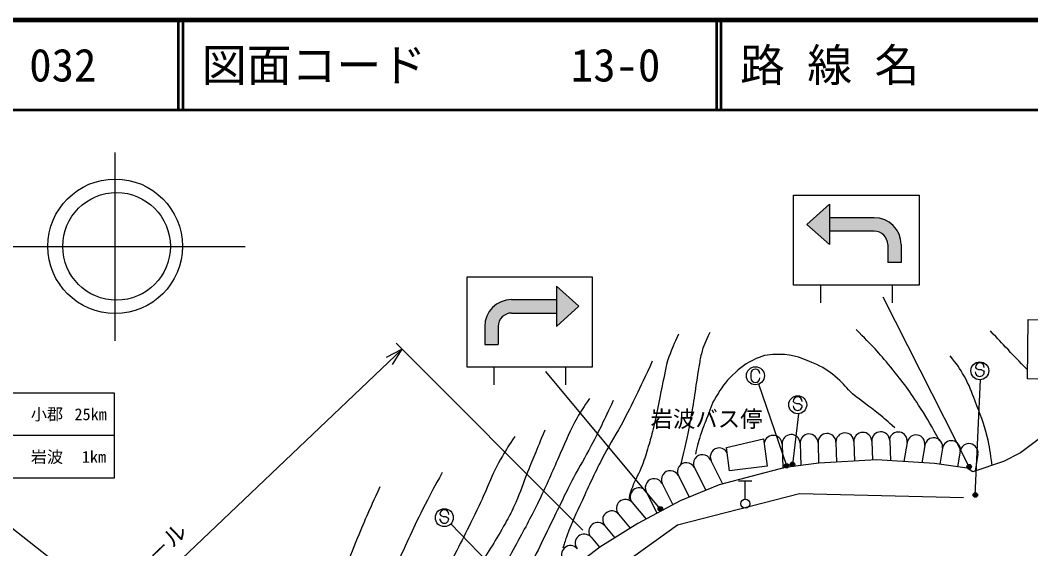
# Model space of a CAD drawing. Units: millimetres at full size, sheet at 1:1000; details may follow other scales. Extents: x 40000 to 680000, y 20000 to 380000.
# Drawn here: x 100135 to 212792, y 321083 to 380000 of the extents above; entities that cross this region are included whole.
import ezdxf
from ezdxf.enums import TextEntityAlignment as Align

# ---------------------------------------------------------------- set-up
doc = ezdxf.new("R2010")
doc.units = ezdxf.units.MM
doc.header["$LTSCALE"] = 1000
doc.header["$PDMODE"] = 32
doc.header["$PDSIZE"] = 500
for name, color, linetype, lineweight in [('M-BGD', 7, 'Continuous', 25), ('M-STR-STRC', 7, 'Continuous', 25), ('M-TTL', 2, 'Continuous', 140), ('M-TTL-LINE', 7, 'Continuous', 50)]:
    doc.layers.add(name, color=color, linetype=linetype, lineweight=lineweight)
doc.layers.add('M-TTL-TXT', color=7, linetype='Continuous')
doc.styles.add('ＭＳ ゴシック', font='')
doc.styles.get('ＭＳ ゴシック').set_extended_font_data('MS Gothic')

msp = doc.modelspace()

# ---------------------------------------------------------------- hatches: boundary and pattern name
at = {"layer": 'M-STR-STRC'}
for points in [[(190339, 357985), (190339, 359485), (187839, 357235), (190339, 354985), (190339, 356485)], [(195339, 357985), (190339, 357985), (190339, 356485), (195339, 356485, -0.41421), (196839, 354985), (196839, 352985), (198339, 352985), (198339, 354985, 0.41421)], [(159918, 348860), (159918, 350360), (162418, 348110), (159918, 345860), (159918, 347360)], [(154918, 348860), (159918, 348860), (159918, 347360), (154918, 347360, 0.41421), (153418, 345860), (153418, 343860), (151918, 343860), (151918, 345860, -0.41421)]]:
    msp.add_hatch(color=256, dxfattribs=at).paths.add_polyline_path(points)

# ---------------------------------------------------------------- linework, layer by layer
at = {"layer": 'M-BGD'}
for p, q in [((110718, 344258), (110718, 365258)), ((125218, 354758), (92189, 354758)), ((185073, 332788), (185157, 330035)), ((187072, 332849), (187148, 330376)), ((189071, 332911), (189141, 330635)), ((191070, 332972), (191139, 330741)), ((193069, 333033), (193136, 330851)), ((195068, 333094), (195134, 330953)), ((197068, 333155), (197137, 330893)), ((199001, 332936), (198653, 330809)), ((200975, 332613), (200658, 330676)), ((202949, 332290), (202657, 330510)), ((204922, 331967), (204637, 330226)), ((206896, 331643), (206586, 329749)), ((175293, 330125), (176549, 327599)), ((177084, 331016), (178425, 328318)), ((173502, 329234), (174696, 326835)), ((171711, 328344), (172883, 325988)), ((181713, 328610), (180213, 328610)), ((180963, 326610), (180963, 328610)), ((169921, 327453), (171119, 325043)), ((168360, 326233), (169906, 324394)), ((166829, 324945), (168145, 323381)), ((165299, 323658), (166427, 322316)), ((163768, 322370), (164712, 321248))]:
    msp.add_line(p, q, dxfattribs=at)
for points in [[(218222, 346569), (218158, 339973), (212422, 340029), (212487, 346626)], [(183005, 333337), (183401, 330283), (179208, 329772), (178878, 332380)]]:
    msp.add_lwpolyline(points, close=True, dxfattribs=at)
for points in [[(223315, 345511), (221522, 341669), (219700, 338865), (217201, 336292), (215204, 334443), (211656, 331767), (209732, 330802), (206313, 329665), (205711, 330072), (202061, 330597), (195610, 330985), (189154, 330635), (185414, 330151), (178063, 328223), (173688, 326420), (168981, 323898), (164742, 321273), (159165, 316975), (153731, 311895), (143778, 300841), (135079, 291684), (110540, 266381)], [(205279, 326755), (187019, 327211), (173415, 323728), (157176, 312035)]]:
    msp.add_lwpolyline(points, dxfattribs=at)
for centre, radius in [((110718, 354800), 7500), ((110876, 354791), 6000), ((180963, 326110), 500)]:
    msp.add_circle(centre, radius, dxfattribs=at)
for centre, start, end in [((184073, 332727), 1.75042, 181.75042), ((186073, 332819), 1.75042, 181.75042), ((188072, 332880), 1.75042, 181.75042), ((190071, 332941), 1.75042, 181.75042), ((192070, 333002), 1.75042, 181.75042), ((194069, 333063), 1.75042, 181.75042), ((196068, 333124), 1.75042, 181.75042), ((198014, 333098), 350.70076, 170.70076), ((199988, 332775), 350.70076, 170.70076), ((201962, 332451), 350.70076, 170.70076), ((203936, 332128), 350.70076, 170.70076), ((205909, 331805), 350.70076, 170.70076), ((176188, 330570), 26.44506, 206.44506), ((178059, 331327), 26.44506, 206.44506), ((174397, 329680), 26.44506, 206.44506), ((172607, 328789), 26.44506, 206.44506), ((169125, 326876), 40.06705, 220.06705), ((170816, 327898), 26.44506, 206.44506), ((167595, 325589), 40.06705, 220.06705), ((166064, 324302), 40.06705, 220.06705), ((164533, 323014), 40.06705, 220.06705), ((163003, 321727), 40.06705, 220.06705), ((161472, 320439), 40.06705, 220.06705)]:
    msp.add_arc(centre, 1000, start, end, dxfattribs=at)
for points, knots in [([(173520, 345006), (172963, 343856), (172798, 343484), (172452, 342464), (172035, 341238), (171969, 340502), (171691, 339238), (171280, 337367), (171136, 336301), (170694, 334437), (170512, 333668), (170379, 333244), (170154, 332486), (169906, 331654), (169772, 331185), (169466, 330373), (169103, 329407), (168752, 328928), (168374, 327968), (168230, 327604), (168156, 327395), (168071, 327014), (168033, 326846), (168019, 326786), (167987, 326582)], [0, 0, 0, 0, 1, 1, 1, 2, 2, 2, 3, 3, 3, 4, 4, 4, 5, 5, 5, 6, 6, 6, 7, 7, 7, 8, 8, 8, 8]), ([(177012, 345184), (176510, 344125), (176307, 343783), (176065, 342817), (175923, 342255), (175889, 341929), (175791, 341358), (175375, 338933), (175264, 337554), (174787, 335140), (174418, 333277), (174279, 332655), (173732, 330393)], [0, 0, 0, 0, 1, 1, 1, 2, 2, 2, 3, 3, 3, 4, 4, 4, 4]), ([(202645, 333071), (201695, 334842), (201401, 335350), (200509, 336753), (199326, 338614), (198583, 339611), (197187, 341317), (195770, 343048), (195204, 343616), (193307, 345530)], [0, 0, 0, 0, 1, 1, 1, 2, 2, 2, 3, 3, 3, 3]), ([(212432, 341035), (211369, 342115), (211094, 342393), (210252, 343278), (209479, 344089), (209235, 344352), (208292, 345373)], [0, 0, 0, 0, 1, 1, 1, 2, 2, 2, 2]), ([(197646, 334558), (196781, 335333), (196539, 335539), (195810, 336144), (194719, 337048), (194002, 337426), (192931, 338355), (192226, 338966), (191982, 339470), (191263, 340065), (190420, 340762), (189929, 341171), (188926, 341609), (187377, 342285), (186442, 342750), (184751, 342751), (183725, 342752), (183100, 342704), (182168, 342276), (181029, 341755), (180441, 341310), (179539, 340441), (178693, 339624), (178320, 339055), (177707, 338051), (177157, 337149), (177041, 336543), (176645, 335563), (176396, 334946), (176250, 334603), (176035, 333974), (175729, 333080), (175665, 332751), (175402, 331638)], [0, 0, 0, 0, 1, 1, 1, 2, 2, 2, 3, 3, 3, 4, 4, 4, 5, 5, 5, 6, 6, 6, 7, 7, 7, 8, 8, 8, 9, 9, 9, 10, 10, 10, 11, 11, 11, 11]), ([(208478, 330385), (208295, 331895), (208218, 332368), (207920, 333613), (207542, 335189), (207164, 336028), (206578, 337539), (206153, 338636), (205962, 339279), (205385, 340304), (204850, 341255), (204591, 341595), (203797, 342602)], [0, 0, 0, 0, 1, 1, 1, 2, 2, 2, 3, 3, 3, 4, 4, 4, 4]), ([(170594, 341989), (168994, 338551), (168589, 337590), (167114, 334868), (166304, 333375), (165745, 332597), (164975, 331084), (164062, 329290), (163603, 328259), (162767, 326427), (162089, 324942), (161659, 324127), (161109, 322590), (160907, 322027), (160833, 321835), (160618, 321141)], [0, 0, 0, 0, 1, 1, 1, 2, 2, 2, 3, 3, 3, 4, 4, 4, 5, 5, 5, 5]), ([(163606, 337849), (162909, 336862), (162718, 336548), (162208, 335677), (161341, 334195), (161064, 333255), (160346, 331695), (159463, 329779), (159042, 328671), (158127, 326770), (157217, 324881), (156650, 323851), (155650, 322007), (154569, 320011), (153958, 318895), (152781, 316953), (151820, 315367), (151271, 314481), (150184, 312978), (148856, 311144), (147958, 310235), (146543, 308467), (145073, 306631), (144208, 305635), (142801, 303749), (141497, 301999), (141083, 301398), (139579, 299183)], [0, 0, 0, 0, 1, 1, 1, 2, 2, 2, 3, 3, 3, 4, 4, 4, 5, 5, 5, 6, 6, 6, 7, 7, 7, 8, 8, 8, 9, 9, 9, 9]), ([(166242, 337615), (165106, 335180), (164811, 334515), (163791, 332580), (163047, 331167), (162556, 330415), (161816, 329000), (160886, 327222), (160426, 326196), (159544, 324394), (158226, 321701), (157481, 320196), (156193, 317488), (155089, 315168), (154744, 314429), (153403, 311531)], [0, 0, 0, 0, 1, 1, 1, 2, 2, 2, 3, 3, 3, 4, 4, 4, 5, 5, 5, 5]), ([(158610, 334290), (157602, 331855), (157341, 331235), (156554, 329266), (156011, 327907), (155780, 327115), (155179, 325780), (154848, 325046), (154611, 324659), (154221, 323955), (153112, 321951), (152390, 320886), (151210, 318923), (150160, 317176), (149569, 316200), (148500, 314464), (145870, 310194), (144412, 307790), (141664, 303594), (140351, 301590), (139931, 300944), (138270, 298487)], [0, 0, 0, 0, 1, 1, 1, 2, 2, 2, 3, 3, 3, 4, 4, 4, 5, 5, 5, 6, 6, 6, 7, 7, 7, 7]), ([(155264, 333584), (154576, 332587), (154398, 332269), (153882, 331401), (152557, 329174), (152196, 327726), (151053, 325400), (149760, 322772), (149022, 321307), (147687, 318699), (145772, 314957), (144808, 312798), (142679, 309173), (141903, 307853), (141651, 307405), (140650, 305819)], [0, 0, 0, 0, 1, 1, 1, 2, 2, 2, 3, 3, 3, 4, 4, 4, 5, 5, 5, 5]), ([(147180, 329594), (146242, 327892), (146004, 327427), (145282, 326022), (143912, 323356), (143246, 321810), (142004, 319082), (140715, 316251), (140060, 314635), (138845, 311772), (137653, 308962), (137179, 307301), (135845, 304554), (134822, 302447), (134435, 301724), (133023, 299263)], [0, 0, 0, 0, 1, 1, 1, 2, 2, 2, 3, 3, 3, 4, 4, 4, 5, 5, 5, 5]), ([(140238, 328002), (138883, 325035), (138520, 324230), (137516, 321771), (136430, 319112), (136013, 317547), (134925, 314889), (133931, 312464), (133401, 311089), (132223, 308748), (131320, 306954), (130841, 305919), (129693, 304269), (128573, 302660), (127910, 301772), (126587, 300325), (125811, 299477), (125232, 299149), (124398, 298358), (122949, 296981), (122223, 296122), (120780, 294739), (118653, 292703), (117298, 291733), (115222, 289645), (114038, 288454), (113380, 287779), (112270, 286519), (110028, 283973), (108913, 282426), (106677, 279875), (104872, 277816), (104273, 277155), (101981, 274670)], [0, 0, 0, 0, 1, 1, 1, 2, 2, 2, 3, 3, 3, 4, 4, 4, 5, 5, 5, 6, 6, 6, 7, 7, 7, 8, 8, 8, 9, 9, 9, 10, 10, 10, 11, 11, 11, 11])]:
    msp.add_open_spline(points, degree=3, knots=knots, dxfattribs=at)
msp.add_point((205926, 330236), dxfattribs=at)
at = {"layer": 'M-STR-STRC'}
for p, q in [((186339, 360485), (200339, 360485)), ((186339, 350485), (186339, 360485)), ((190339, 359485), (187839, 357235)), ((190339, 359485), (190339, 354985)), ((200339, 360485), (200339, 351876)), ((187839, 357235), (190339, 354985)), ((195339, 357985), (190339, 357985)), ((195339, 356485), (190339, 356485)), ((196839, 354985), (196839, 352985)), ((198339, 354985), (198339, 352985)), ((198339, 352985), (196839, 352985)), ((200339, 351869), (200339, 350485)), ((149918, 351360), (149918, 342751)), ((163918, 351360), (149918, 351360)), ((163918, 341360), (163918, 351360)), ((200339, 350485), (186339, 350485)), ((189339, 350485), (189339, 348485)), ((197339, 350485), (197339, 348485)), ((159918, 350360), (159918, 345860)), ((159918, 350360), (162418, 348110)), ((154918, 348860), (159918, 348860)), ((205926, 330236), (196328, 349123)), ((154918, 347360), (159918, 347360)), ((162418, 348110), (159918, 345860)), ((151918, 345860), (151918, 343860)), ((153418, 345860), (153418, 343860)), ((162866, 323172), (142055, 343989)), ((151918, 343860), (153418, 343860)), ((142697, 343347), (86415, 289745)), ((142697, 343347), (140941, 342390)), ((141655, 341640), (142697, 343347)), ((149918, 342744), (149918, 341360)), ((149918, 341360), (163918, 341360)), ((152918, 341360), (152918, 339360)), ((160918, 341360), (160918, 339360)), ((171492, 325530), (158738, 340848)), ((181595, 340621), (181595, 340121)), ((206613, 341302), (206719, 341166)), ((206719, 341166), (206964, 341054)), ((206964, 341054), (207265, 341052)), ((207265, 341052), (207510, 340912)), ((207510, 340912), (207609, 340794)), ((185579, 330340), (182480, 339448)), ((206607, 327075), (207174, 339925)), ((95616, 338452), (110616, 338452)), ((110616, 338452), (110616, 328952)), ((186311, 337515), (186417, 337378)), ((186417, 337378), (186662, 337267)), ((186662, 337267), (186963, 337264)), ((186963, 337264), (187208, 337125)), ((187208, 337125), (187307, 337007)), ((186882, 336138), (186220, 330490)), ((110616, 333702), (95616, 333702)), ((110616, 328952), (95616, 328952)), ((136711, 294031), (94616, 326952)), ((146917, 324931), (147023, 324795)), ((147023, 324795), (147268, 324683)), ((147268, 324683), (147568, 324681)), ((147568, 324681), (147813, 324541)), ((147813, 324541), (147913, 324423)), ((158446, 313212), (148135, 323860))]:
    msp.add_line(p, q, dxfattribs=at)
for centre, radius in [((182095, 340371), 1000), ((207110, 340923), 1000), ((186808, 337136), 1000), ((185579, 330340), 250), ((185579, 330340), 200), ((185579, 330340), 150), ((185579, 330340), 100), ((185579, 330340), 50), ((185579, 330340), 20), ((186220, 330490), 250), ((186220, 330490), 200), ((186220, 330490), 150), ((186220, 330490), 100), ((186220, 330490), 50), ((186220, 330490), 20), ((205926, 330236), 250), ((205926, 330236), 200), ((205926, 330236), 150), ((205926, 330236), 100), ((205926, 330236), 50), ((205926, 330236), 20), ((206607, 327075), 250), ((206607, 327075), 200), ((206607, 327075), 150), ((206607, 327075), 100), ((206607, 327075), 50), ((206607, 327075), 20), ((171492, 325530), 250), ((171492, 325530), 200), ((171492, 325530), 150), ((171492, 325530), 100), ((171492, 325530), 50), ((147414, 324552), 1000), ((171492, 325530), 20)]:
    msp.add_circle(centre, radius, dxfattribs=at)
for centre, radius, start, end in [((195339, 354985), 3000, 0, 90), ((195339, 354985), 1500, 0, 90), ((154918, 345860), 3000, 90, 180), ((154918, 345860), 1500, 90, 180), ((207113, 341298), 500, 359.55488, 179.55488), ((182095, 340621), 500, 0, 180), ((207109, 340798), 500, 179.55488, 359.55488), ((182095, 340121), 500, 180, 0), ((186811, 337511), 500, 359.55488, 179.55488), ((186807, 337011), 500, 179.55488, 359.55488), ((147417, 324927), 500, 359.55488, 179.55488), ((147413, 324427), 500, 179.55488, 359.55488)]:
    msp.add_arc(centre, radius, start, end, dxfattribs=at)
for p in [(185579, 330340), (186220, 330490), (206607, 327075), (171492, 325530)]:
    msp.add_point(p, dxfattribs=at)
at = {"layer": 'M-TTL'}
msp.add_line((680000, 380000), (40000, 380000), dxfattribs=at)
at = {"layer": 'M-TTL-LINE'}
for p, q in [((117750, 380000), (117750, 370000)), ((118250, 380000), (118250, 370000)), ((177750, 380000), (177750, 370000)), ((178250, 380000), (178250, 370000)), ((40000, 370000), (680000, 370000))]:
    msp.add_line(p, q, dxfattribs=at)

# ---------------------------------------------------------------- texts
at = {"layer": 'M-BGD', "style": 'ＭＳ ゴシック'}
msp.add_text('岩波バス停', height=1833, dxfattribs=at).set_placement((176645, 335563), align=Align.MIDDLE_CENTER)
at = {"layer": 'M-STR-STRC', "style": 'ＭＳ ゴシック'}
for s, p in [('小郡', (103116, 336077)), ('25km', (107983, 336077)), ('岩波', (103116, 331327)), ('1km', (108357, 331327))]:
    msp.add_text(s, height=1320, dxfattribs=at).set_placement(p, align=Align.MIDDLE_CENTER)
msp.add_text('ガ－ドレ－ル', height=1833, rotation=43.603, dxfattribs=at).set_placement((113867, 317270), align=Align.BOTTOM_CENTER)
at = {"layer": 'M-TTL-TXT', "style": 'ＭＳ ゴシック'}
for s, p in [('032', (101142, 375000)), ('図面コード', (120380, 375000)), ('13-0', (161521, 375000)), ('路 線 名', (180380, 375000))]:
    msp.add_text(s, height=3666, dxfattribs=at).set_placement(p, align=Align.MIDDLE_LEFT)

doc.saveas('drawing.dxf')
